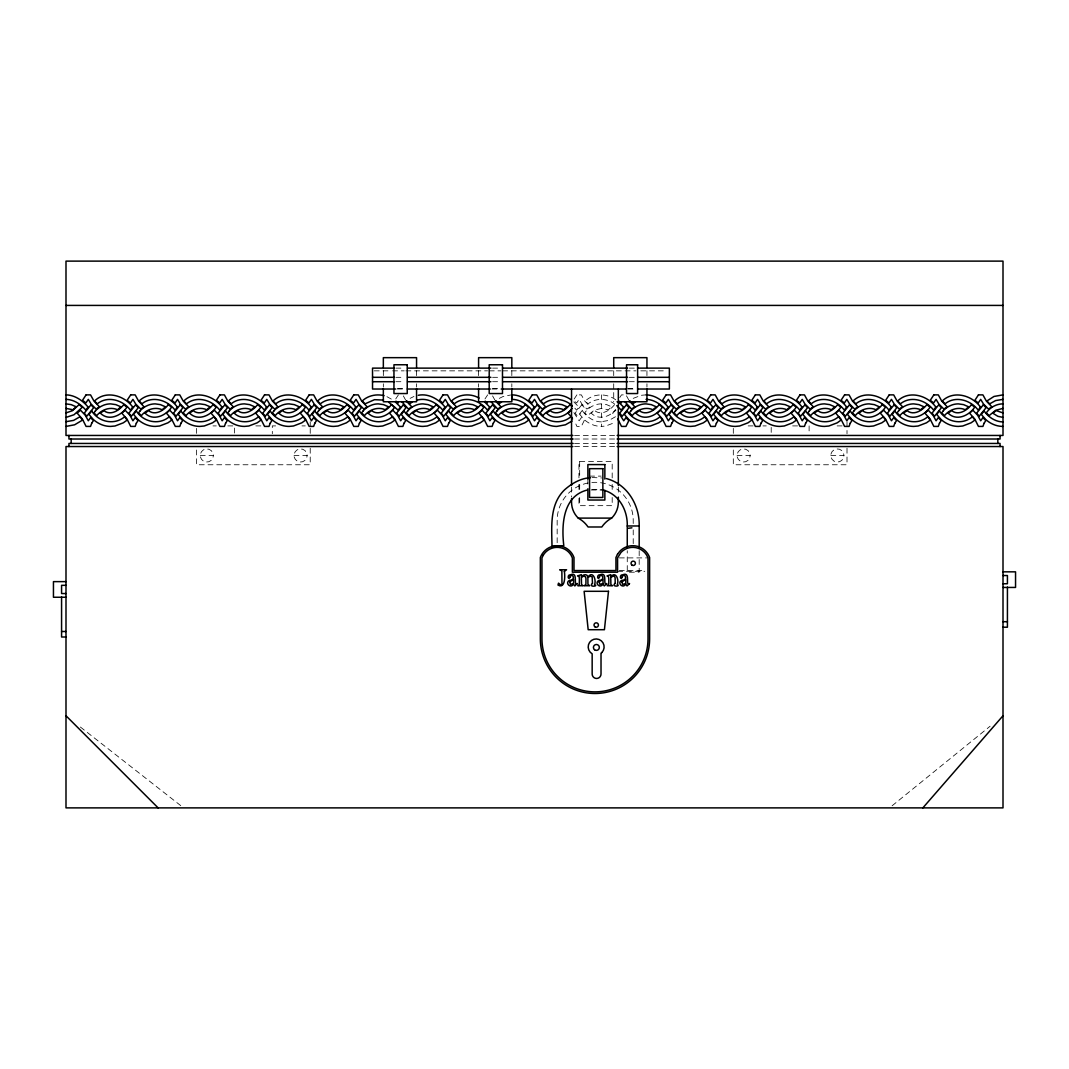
<?xml version="1.0" encoding="UTF-8"?>
<svg xmlns="http://www.w3.org/2000/svg" width="1069" height="1069" viewBox="0 0 1069 1069"><rect width="100%" height="100%" fill="white"/><g stroke="black" fill="none" stroke-linecap="round" stroke-linejoin="round"><path stroke-width="0.75" stroke-dasharray="5 3.75" d="M395.73 398.937L398.416 394.875M484.979 398.937L487.651 394.875M619.726 397.574L621.503 394.875L625.966 394.875L629.36 401.022M614.595 404.563C610.265 410.336 601.433 416.055 594.738 410.643L591.17 413.128C598.44 420.545 610.078 417.017 615.677 409.4M615.931 410.189L612.577 413.128L615.356 415.828M892.107 805.785L990.108 726.225M615.477 416.723L609.009 420.398L601.433 421.68L601.433 426.411L605.776 426.01L614.167 422.803M410.108 398.363L413.957 396.452M499.343 398.363L503.205 396.452L510.635 395.009M633.209 398.363L641.387 395.276L646.05 394.875M591.999 477.522L601.593 477.95M591.945 489.442L601.687 489.869M601.433 408.398L594.07 410.282L587.603 415.6L584.69 412.901L586.266 410.897A20.832 20.832 0 0 1 592.079 406.273L594.324 405.231A19.255 19.255 0 0 1 601.433 403.882L606.631 404.63L611.695 406.821L608.341 409.748L601.433 408.398L601.433 403.882M615.744 399.833C606.951 393.125 593.469 393.165 585.371 400.955L588.044 403.882C595.5 397.842 606.751 398.109 614.341 403.788M395.877 368.124L404.216 368.124M492.568 368.124L500.907 368.124M629.28 368.124L635.948 368.124M374.203 370.849L390.88 370.849M392.537 370.849L404.216 370.849M405.873 370.849L487.571 370.849M489.241 370.849L500.907 370.849M502.577 370.849L635.948 370.849M640.785 370.849L666.187 370.849M395.877 377.317L404.216 377.317M492.568 377.317L500.907 377.317M629.28 377.317L635.948 377.317M395.877 381.713L404.216 381.713M492.568 381.713L500.907 381.713M629.28 381.713L635.948 381.713M397.548 388.568L404.216 388.568M492.568 388.568L500.907 388.568M627.61 388.568L635.948 388.568M397.414 389.022L405.699 389.022M491.94 389.022L501.882 389.022M627.971 389.022L636.002 389.022M212.985 425.903L216.285 425.903M227.817 425.903L234.405 425.903L234.405 433.707M255.838 425.903L262.426 425.903M275.615 425.903L272.314 425.903L272.314 433.707M301.979 425.903L305.28 425.903M748.14 425.903L753.084 425.903M762.972 425.903L766.259 425.903M792.637 425.903L797.581 425.903M837.121 425.903L842.065 425.903M574.547 435.457L616.265 435.457M574.547 439.012L616.492 439.012M574.547 443.448L616.492 443.448M574.547 446.535L616.265 446.535M200.25 455.474L213.399 455.474A6.574 6.574 0 0 0 203.538 449.782A6.574 6.574 0 0 0 203.538 461.18A6.574 6.574 0 0 0 213.399 455.474M294.015 455.474L307.177 455.474A6.574 6.574 0 0 0 297.302 449.782A6.574 6.574 0 0 0 297.302 461.18A6.574 6.574 0 0 0 307.177 455.474M737.049 455.474L750.197 455.474A6.574 6.574 0 0 0 740.336 449.782A6.574 6.574 0 0 0 740.336 461.18A6.574 6.574 0 0 0 750.197 455.474M830.813 455.474L843.976 455.474A6.574 6.574 0 0 1 834.101 461.18A6.574 6.574 0 0 1 834.101 449.782A6.574 6.574 0 0 1 843.976 455.474M589.567 476.119L601.192 476.119M591.224 489.99L602.863 489.99M619.298 557.898L647.974 557.898M619.298 570.499L644.781 570.499M617.695 571.314L644.781 571.314M601.433 421.908C593.709 421.867 586.761 417.044 582.471 410.87L579.786 414.478L584.128 419.489A27.34 27.34 0 0 0 592.306 424.634A24.226 24.226 0 0 0 601.433 426.411M386.938 396.679L392.657 399.833M80.375 727.027L181.008 805.839M573.839 401.917L578.89 407.035L576.659 410.189L574.467 407.77M573.919 412.661L579.117 420.785L581.349 417.632L584.249 420.558L581.349 426.411L576.886 426.411L575.216 422.522M494.84 400.006L492.582 395.904M405.605 400.006L403.347 395.904M847.009 421.734L847.009 433.707M847.009 448.232L847.009 464.761L733.307 464.761L733.307 448.232M809.113 425.903L809.113 433.707M771.203 427.386L771.203 433.707M733.307 428.375L733.307 434.108M646.945 370.729L646.945 375.62M646.945 383.798L646.945 387.058M639.182 550.735L639.182 572.196L627.262 572.196L627.262 550.735M633.222 523.516L633.222 520.349A38.03 38.03 0 0 0 595.192 482.319A38.03 38.03 0 0 0 557.163 520.349L557.163 544.121M633.222 529.877L633.222 545.751M618.336 487.13L618.336 495.468M613.713 370.729L613.713 375.62M613.713 383.798L613.713 401.757M612.19 477.896L612.19 461.567L578.957 461.567L578.957 477.896M612.19 484.431L612.19 490.965M612.19 497.499L612.19 505.664L578.957 505.664L578.957 497.499M601.433 394.875L601.433 399.378M601.433 412.901L601.433 417.404M587.87 479.086L587.87 487.157M579.665 461.567L579.665 477.896M579.665 484.431L579.665 490.965M579.665 497.499L579.665 505.664M578.957 484.431L578.957 490.965M571.541 487.13L571.541 497.125M511.824 370.729L511.824 375.62M511.824 383.798L511.824 387.058M478.591 370.729L478.591 375.62M478.591 383.798L478.591 387.058M416.563 370.729L416.563 375.62M416.563 383.798L416.563 387.058M383.343 370.729L383.343 375.62M383.343 383.798L383.343 387.058M310.224 421.734L310.224 426.705M310.224 428.375L310.224 433.707M310.224 448.232L310.224 464.761L196.509 464.761L196.509 448.058M196.509 428.375L196.509 434.108M576.886 394.875L573.318 400.287L576.659 402.986L579.117 399.378L581.91 404.029L586.921 409.066L590.275 406.821L584.743 401.022L581.349 394.875L576.886 394.875M581.79 404.79L575.109 413.128L577.554 416.282L584.476 407.717L581.79 404.79"/><path stroke-width="1.5" d="M922.854 807.883L1003.003 715.762M572.075 408.331C566.463 416.389 554.317 421.066 546.553 413.128L550.121 410.643C556.815 416.055 565.648 410.336 569.977 404.563L572.049 406.367M571.314 410.189L567.96 413.128L572.356 417.926M572.062 421.012L565.448 424.794L556.815 426.411A24.226 24.226 0 0 1 547.689 424.634A27.34 27.34 0 0 1 539.511 419.489L535.168 414.478L537.841 410.87C544.776 422.135 560.677 425.556 570.859 416.723L572.503 418.981M412.367 401.971L409.561 403.882L406.888 400.955M501.602 401.971L498.809 403.882L496.123 400.955M635.467 401.971L632.661 403.882L629.988 400.955M587.081 490.083C562.655 496.257 561.399 525.347 563.804 545.711L552.005 546.566C551.764 527.204 549.266 504.595 564.619 489.776C571.821 483.415 580.601 478.244 590.395 477.736M416.776 400.26C426.558 397.147 436.74 402.639 442.807 410.189L445.038 407.035C438.664 399.258 428.682 393.178 418.3 395.276M65.997 412.901L72.411 410.71L79.159 404.563L82.286 407.262L74.015 414.745L65.997 417.404M628.372 528.286L631.926 527.819M1003.003 408.398L995.64 410.282L989.172 415.6L986.259 412.901L987.836 410.897A20.832 20.832 0 0 1 993.649 406.273L995.894 405.231A19.255 19.255 0 0 1 1003.003 403.882M65.997 426.411L74.63 424.794L82.513 420.104L80.055 416.723L73.587 420.398L65.997 421.68M1003.003 394.875L994.01 396.452L986.941 400.955L989.613 403.882L995.64 400.554L1003.003 399.378M65.997 305.413L1003.003 305.413M394.207 368.124L372.533 368.124L372.533 389.022L395.757 389.022M407.543 368.124L490.898 368.124M502.577 368.124L627.61 368.124M637.618 368.124L669.368 368.124L669.368 389.022L637.618 389.022M372.533 377.317L394.207 377.317M407.543 377.317L490.898 377.317M502.577 377.317L627.61 377.317M637.618 377.317L669.368 377.317M372.533 381.713L394.207 381.713M407.543 381.713L490.898 381.713M502.577 381.713L627.61 381.713M637.618 381.713L669.368 381.713M407.356 389.022L490.283 389.022M501.882 389.022L626.367 389.022M617.04 401.757L646.945 401.757L646.945 388.688M572.877 435.457L65.997 435.457L65.997 261.117L1003.003 261.117L1003.003 435.457L617.174 435.457M573.131 439.012L68.951 439.012L68.951 435.457M617.147 439.012L1000.049 439.012L1000.049 435.457M573.131 443.448L68.951 443.448L68.951 446.535M617.147 443.448L1000.049 443.448L1000.049 446.535M572.877 446.535L65.997 446.535L65.997 807.883L1003.003 807.883L1003.003 446.535L617.174 446.535M604.854 464.601L587.87 464.587L587.87 479.099M571.541 498.769L571.541 502.096A22.663 22.502 -24.7 0 0 578.235 518.104L611.642 518.104A22.663 22.502 24.7 0 0 618.336 502.123L618.336 497.112M603.304 490.083C619.125 494.159 627.757 510.407 627.262 525.975L639.182 525.975L639.182 547.435M1003.003 571.835L1015.55 571.835L1015.55 587.442L1003.003 587.442M1003.003 575.523L1007.426 575.523L1007.426 583.754L1003.003 583.754M65.997 581.63L53.45 581.63L53.45 597.25L65.997 597.25M65.997 585.318L61.574 585.318L61.574 593.549L65.997 593.549M1003.003 621.704L1007.426 621.704M1003.003 627.209L1007.426 627.209L1007.426 587.055M61.574 631.498L65.997 631.498M65.997 637.004L61.574 637.004L61.574 596.849M646.05 399.378C653.961 399.472 660.976 404.323 665.907 410.189L668.138 407.035C662.633 400.514 654.869 394.995 646.05 394.875M65.997 399.378C73.908 399.472 80.937 404.323 85.854 410.189L88.086 407.035C82.594 400.514 74.83 394.995 65.997 394.875M1003.003 421.908C995.279 421.867 988.317 417.044 984.028 410.87L981.355 414.478L985.698 419.489A27.34 27.34 0 0 0 993.876 424.634A24.226 24.226 0 0 0 1003.003 426.411M65.997 403.882L71.195 404.63L76.26 406.821L72.919 409.748L65.997 408.398M1003.003 412.901L996.308 410.643L992.74 413.128L997.818 416.295L1003.003 417.404M383.517 400.087L374.524 399.672L364.943 403.882L362.271 400.955C367.95 395.543 376.542 393.726 384.065 395.677M606.39 478.578C627.262 484.043 639.743 505.102 639.182 525.975M479.059 398.069C470.52 393.031 458.748 394.073 451.506 400.955L454.191 403.882C464.547 395.303 480.021 400.113 487.424 410.189L489.655 407.035L484.604 401.917M388.702 402.225L398.189 410.189L400.421 407.035L395.356 401.917M571.127 399.833C562.334 393.125 548.851 393.165 540.74 400.955L543.426 403.882C551.764 397.04 564.459 398.51 572.156 405.632M619.058 401.182L621.289 402.986M485.192 401.182L487.424 402.986M395.958 401.182L398.189 402.986M616.773 405.632L621.289 410.189L623.521 407.035L618.457 401.917M65.997 715.762L158.118 807.883M361.041 419.489L356.699 414.478L359.371 410.87C366.293 422.135 382.208 425.556 392.39 416.723L394.849 420.104L391.067 422.803L382.675 426.01L378.332 426.411A24.226 24.226 0 0 1 369.206 424.634A27.34 27.34 0 0 1 361.041 419.489M629.36 401.022L634.892 406.821L631.552 409.066L624.831 401.623M495.508 401.022L501.04 406.821L497.686 409.066L490.978 401.623M406.26 401.022L411.792 406.821L408.452 409.066L401.744 401.623M618.537 412.661L623.735 420.785L625.966 417.632L628.866 420.558L625.966 426.411L621.503 426.411L617.775 418.981M997.831 439.012L997.831 443.448M646.945 367.455L646.945 357.661L613.713 357.661L613.713 367.455M627.262 525.975L627.262 547.435M618.336 389.009L618.336 485.486M604.854 464.587L604.854 479.099M604.854 490.35L604.854 500.038L587.87 500.025L587.87 488.747M571.541 389.009L571.541 485.486M511.824 367.455L511.824 357.661L478.591 357.661L478.591 367.455M511.824 388.688L511.824 401.757L478.591 401.757L478.591 388.688M416.563 367.455L416.563 357.661L383.343 357.661L383.343 367.455M416.563 388.688L416.563 401.757L383.343 401.757L383.343 388.688M71.169 439.012L71.169 443.448M578.235 518.131A31.736 30.026 -46.6 0 1 588.07 526.99L601.807 526.99A31.736 30.026 46.6 0 1 611.642 518.104M592.48 583.286C587.723 587.723 599.375 586.146 594.578 584.676C596.422 580.146 593.175 570.245 587.897 576.926C587.255 573.478 582.712 574.521 581.362 576.926L581.362 574.628L577.594 575.95L579.051 576.365L579.411 579.171L579.264 584.636L577.781 585.732L583.113 585.732L581.509 584.516L581.362 577.527L583.5 576.111L585.571 576.779L585.959 578.663L585.906 584.449L584.208 585.732L589.66 585.732L587.937 584.329L587.883 577.648L590.048 576.151L592.159 576.806L592.48 583.286M615.223 583.286C610.439 587.055 621.37 586.547 617.307 584.502C619.272 579.986 615.744 570.432 610.76 576.913L610.76 574.628L607.005 575.95L608.461 576.351L608.809 579.291L608.769 584.168L607.179 585.732L612.51 585.732L610.893 584.636L610.76 577.607L612.844 576.178L614.274 576.258L615.116 577.661L615.223 583.286M564.338 571.434C565.087 575.149 565.474 589.38 558.005 585.064L558.486 583.139L561.145 585.251L561.973 584.262L561.866 571.006L559.715 569.764L566.57 569.764L564.338 571.434M569.964 577.354C568.16 580.921 566.837 574.32 570.552 574.788C578.73 571.234 572.797 586.493 577.354 583.527L574.828 585.946L573.559 584.182C570.525 589.113 564.485 582.685 569.59 580.307C574.895 581.229 574.213 573.158 570.058 576.111L569.964 577.354M599.415 577.354C597.624 580.921 596.302 574.32 600.016 574.788C608.194 571.234 602.261 586.493 606.818 583.527L604.292 585.946L603.023 584.182C599.99 589.113 593.95 582.685 599.054 580.307C604.359 581.229 603.678 573.158 599.522 576.111L599.415 577.354M622.185 577.354C620.381 580.921 619.058 574.32 622.773 574.788C630.951 571.234 625.018 586.493 629.574 583.527L627.049 585.946L625.779 584.182C622.746 589.113 616.706 582.685 621.811 580.307C627.115 581.229 626.434 573.158 622.278 576.111L622.185 577.354M608.488 591.304L604.426 629.708L588.177 629.708L584.128 591.304L608.488 591.304M569.63 581.964L570.525 584.422L573.559 583.42L573.559 579.291L569.63 581.964M599.094 581.964L599.976 584.422L603.023 583.42L603.023 579.291L599.094 581.964M621.851 581.964L622.746 584.422L625.779 583.42L625.779 579.291L621.851 581.964M91.72 423.217L90.544 426.411L86.081 426.411L82.353 418.981L77.155 413.128L80.509 410.189L85.306 415.28L88.313 420.785L90.544 417.632L93.444 420.558L91.72 423.217M136.338 423.217L135.162 426.411L130.699 426.411L126.97 418.981L121.772 413.128L125.126 410.189L129.924 415.28L132.93 420.785L135.162 417.632L138.061 420.558L136.338 423.217M180.968 423.217L179.779 426.411L175.316 426.411L171.588 418.981L166.39 413.128L169.744 410.189L174.541 415.28L177.548 420.785L179.779 417.632L182.679 420.558L180.968 423.217M225.586 423.217L224.396 426.411L219.933 426.411L216.205 418.981L211.007 413.128L214.361 410.189L219.158 415.28L222.165 420.785L224.396 417.632L227.296 420.558L225.586 423.217M270.203 423.217L269.014 426.411L264.551 426.411L260.836 418.981L255.638 413.128L258.979 410.189L263.776 415.28L266.782 420.785L269.014 417.632L271.914 420.558L270.203 423.217M314.82 423.217L313.631 426.411L309.168 426.411L305.453 418.981L300.255 413.128L303.596 410.189L308.393 415.28L311.4 420.785L313.631 417.632L316.531 420.558L314.82 423.217M359.438 423.217L358.262 426.411L353.799 426.411L350.071 418.981L344.873 413.128L348.213 410.189L353.011 415.28L356.03 420.785L358.262 417.632L361.162 420.558L359.438 423.217M404.055 423.217L402.879 426.411L398.416 426.411L394.688 418.981L389.49 413.128L392.831 410.189L397.628 415.28L400.648 420.785L402.879 417.632L405.779 420.558L404.055 423.217M448.673 423.217L447.497 426.411L443.034 426.411L439.306 418.981L434.108 413.128L437.448 410.189L442.245 415.28L445.265 420.785L447.497 417.632L450.396 420.558L448.673 423.217M493.29 423.217L492.114 426.411L487.651 426.411L483.923 418.981L478.725 413.128L482.079 410.189L486.863 415.28L489.883 420.785L492.114 417.632L495.014 420.558L493.29 423.217M537.907 423.217L536.732 426.411L532.268 426.411L528.54 418.981L523.342 413.128L526.696 410.189L531.493 415.28L534.5 420.785L536.732 417.632L539.631 420.558L537.907 423.217M671.773 423.217L670.584 426.411L666.121 426.411L662.406 418.981L657.208 413.128L660.548 410.189L665.346 415.28L668.352 420.785L670.584 417.632L673.483 420.558L671.773 423.217M716.39 423.217L715.201 426.411L710.738 426.411L707.023 418.981L701.825 413.128L705.166 410.189L709.963 415.28L712.97 420.785L715.201 417.632L718.101 420.558L716.39 423.217M761.008 423.217L759.832 426.411L755.369 426.411L751.641 418.981L746.443 413.128L749.783 410.189L754.58 415.28L757.6 420.785L759.832 417.632L762.731 420.558L761.008 423.217M805.625 423.217L804.449 426.411L799.986 426.411L796.258 418.981L791.06 413.128L794.401 410.189L799.198 415.28L802.218 420.785L804.449 417.632L807.349 420.558L805.625 423.217M850.243 423.217L849.067 426.411L844.604 426.411L840.875 418.981L835.677 413.128L839.018 410.189L843.815 415.28L846.835 420.785L849.067 417.632L851.966 420.558L850.243 423.217M894.86 423.217L893.684 426.411L889.221 426.411L885.493 418.981L880.295 413.128L883.649 410.189L888.433 415.28L891.452 420.785L893.684 417.632L896.584 420.558L894.86 423.217M939.477 423.217L938.301 426.411L933.838 426.411L930.11 418.981L924.912 413.128L928.266 410.189L933.063 415.28L936.07 420.785L938.301 417.632L941.201 420.558L939.477 423.217M984.108 423.217L982.919 426.411L978.456 426.411L974.728 418.981L969.53 413.128L972.884 410.189L977.681 415.28L980.687 420.785L982.919 417.632L985.818 420.558L984.108 423.217M543.319 555.092L541.97 557.898L541.97 638.741A53.022 53.022 0 0 0 594.979 691.87A53.022 53.022 0 0 0 648.001 638.741L647.974 557.898L646.625 555.092A16.262 16.262 0 0 0 620.942 552.473L617.575 557.898L617.575 572.196L572.369 572.196L572.369 557.898L571.02 555.092A16.262 16.262 0 0 0 543.319 555.092M617.521 554.236L615.944 557.524L615.944 570.552L574 570.552L574 557.524A17.906 17.906 0 0 0 540.339 557.524L540.339 638.861A54.639 54.639 0 0 0 594.979 693.5A54.639 54.639 0 0 0 649.618 638.861L649.618 557.524A17.906 17.906 0 0 0 619.739 551.337L617.521 554.236M86.081 394.875L82.513 400.287L85.854 402.986L88.313 399.378L91.106 404.029L96.116 409.066L99.47 406.821L93.938 401.022L90.544 394.875L86.081 394.875M130.699 394.875L127.131 400.287L130.471 402.986L132.93 399.378L135.723 404.029L140.734 409.066L144.088 406.821L138.556 401.022L135.162 394.875L130.699 394.875M175.316 394.875L171.748 400.287L175.089 402.986L177.548 399.378L180.34 404.029L185.351 409.066L188.705 406.821L183.173 401.022L179.779 394.875L175.316 394.875M219.933 394.875L216.366 400.287L219.72 402.986L222.165 399.378L224.958 404.029L229.982 409.066L233.323 406.821L227.791 401.022L224.396 394.875L219.933 394.875M264.551 394.875L260.983 400.287L264.337 402.986L266.782 399.378L269.575 404.029L274.599 409.066L277.94 406.821L272.408 401.022L269.014 394.875L264.551 394.875M309.168 394.875L305.6 400.287L308.954 402.986L311.4 399.378L314.192 404.029L319.217 409.066L322.557 406.821L317.025 401.022L313.631 394.875L309.168 394.875M353.799 394.875L350.218 400.287L353.572 402.986L356.03 399.378L358.81 404.029L363.834 409.066L367.175 406.821L361.643 401.022L358.262 394.875L353.799 394.875M443.034 394.875L439.466 400.287L442.807 402.986L445.265 399.378L448.045 404.029L453.069 409.066L456.423 406.821L450.891 401.022L447.497 394.875L443.034 394.875M532.268 394.875L528.701 400.287L532.041 402.986L534.5 399.378L537.293 404.029L542.304 409.066L545.658 406.821L540.126 401.022L536.732 394.875L532.268 394.875M666.121 394.875L662.553 400.287L665.907 402.986L668.352 399.378L671.145 404.029L676.169 409.066L679.51 406.821L673.978 401.022L670.584 394.875L666.121 394.875M710.738 394.875L707.17 400.287L710.524 402.986L712.97 399.378L715.762 404.029L720.787 409.066L724.127 406.821L718.595 401.022L715.201 394.875L710.738 394.875M755.369 394.875L751.788 400.287L755.142 402.986L757.6 399.378L760.38 404.029L765.404 409.066L768.745 406.821L763.213 401.022L759.832 394.875L755.369 394.875M799.986 394.875L796.418 400.287L799.759 402.986L802.218 399.378L804.997 404.029L810.021 409.066L813.362 406.821L807.83 401.022L804.449 394.875L799.986 394.875M844.604 394.875L841.036 400.287L844.376 402.986L846.835 399.378L849.614 404.029L854.639 409.066L857.993 406.821L852.447 401.022L849.067 394.875L844.604 394.875M889.221 394.875L885.653 400.287L888.994 402.986L891.452 399.378L894.245 404.029L899.256 409.066L902.61 406.821L897.078 401.022L893.684 394.875L889.221 394.875M933.838 394.875L930.271 400.287L933.611 402.986L936.07 399.378L938.863 404.029L943.874 409.066L947.228 406.821L941.695 401.022L938.301 394.875L933.838 394.875M978.456 394.875L974.888 400.287L978.229 402.986L980.687 399.378L983.48 404.029L988.491 409.066L991.845 406.821L986.313 401.022L982.919 394.875L978.456 394.875M132.703 407.035L130.471 410.189C123.069 400.113 107.595 395.303 97.239 403.882L94.553 400.955C105.831 389.998 124.245 395.303 132.703 407.035M177.32 407.035L175.089 410.189C167.686 400.113 152.212 395.303 141.856 403.882L139.184 400.955C150.448 389.998 168.875 395.303 177.32 407.035M221.951 407.035L219.72 410.189C212.303 400.113 196.83 395.303 186.474 403.882L183.801 400.955C195.066 389.998 213.493 395.303 221.951 407.035M266.569 407.035L264.337 410.189C256.921 400.113 241.447 395.303 231.091 403.882L228.419 400.955C239.683 389.998 258.11 395.303 266.569 407.035M311.186 407.035L308.954 410.189C301.538 400.113 286.064 395.303 275.708 403.882L273.036 400.955C284.301 389.998 302.727 395.303 311.186 407.035M355.803 407.035L353.572 410.189C346.156 400.113 330.682 395.303 320.326 403.882L317.653 400.955C328.918 389.998 347.345 395.303 355.803 407.035M534.273 407.035L532.041 410.189C527.124 404.323 520.095 399.472 512.185 399.378L512.185 394.875C521.017 394.995 528.781 400.514 534.273 407.035M712.756 407.035L710.524 410.189C703.108 400.113 687.634 395.303 677.278 403.882L674.606 400.955C685.87 389.998 704.297 395.303 712.756 407.035M757.373 407.035L755.142 410.189C747.725 400.113 732.252 395.303 721.896 403.882L719.223 400.955C730.488 389.998 748.915 395.303 757.373 407.035M801.991 407.035L799.759 410.189C792.343 400.113 776.882 395.303 766.513 403.882L763.841 400.955C775.105 389.998 793.532 395.303 801.991 407.035M846.608 407.035L844.376 410.189C836.96 400.113 821.5 395.303 811.13 403.882L808.458 400.955C819.723 389.998 838.149 395.303 846.608 407.035M891.225 407.035L888.994 410.189C881.591 400.113 866.117 395.303 855.761 403.882L853.075 400.955C864.353 389.998 882.767 395.303 891.225 407.035M935.843 407.035L933.611 410.189C926.208 400.113 910.735 395.303 900.379 403.882L897.693 400.955C908.971 389.998 927.384 395.303 935.843 407.035M980.46 407.035L978.229 410.189C970.826 400.113 955.352 395.303 944.996 403.882L942.31 400.955C953.588 389.998 972.002 395.303 980.46 407.035M91.653 410.87L88.981 414.478L93.324 419.489A27.34 27.34 0 0 0 101.502 424.634A24.226 24.226 0 0 0 110.615 426.411L114.971 426.01L123.349 422.803L127.131 420.104L124.672 416.723C114.49 425.556 98.589 422.135 91.653 410.87M136.271 410.87L133.598 414.478L137.941 419.489A27.34 27.34 0 0 0 146.119 424.634A24.226 24.226 0 0 0 155.246 426.411L159.588 426.01L167.967 422.803L171.748 420.104L169.29 416.723C159.107 425.556 143.206 422.135 136.271 410.87M180.902 410.87L178.216 414.478L182.558 419.489A27.34 27.34 0 0 0 190.736 424.634A24.226 24.226 0 0 0 199.863 426.411L204.206 426.01L212.597 422.803L216.366 420.104L213.92 416.723C203.725 425.556 187.823 422.135 180.902 410.87M225.519 410.87L222.833 414.478L227.176 419.489A27.34 27.34 0 0 0 235.354 424.634A24.226 24.226 0 0 0 244.48 426.411L248.823 426.01L257.215 422.803L260.983 420.104L258.538 416.723C248.355 425.556 232.441 422.135 225.519 410.87M270.136 410.87L267.45 414.478L271.807 419.489A27.34 27.34 0 0 0 279.971 424.634A24.226 24.226 0 0 0 289.098 426.411L293.44 426.01L301.832 422.803L305.6 420.104L303.155 416.723C292.973 425.556 277.058 422.135 270.136 410.87M314.754 410.87L312.081 414.478L316.424 419.489A27.34 27.34 0 0 0 324.588 424.634A24.226 24.226 0 0 0 333.715 426.411L338.058 426.01L346.45 422.803L350.218 420.104L347.772 416.723C337.59 425.556 321.675 422.135 314.754 410.87M403.988 410.87L401.316 414.478L405.659 419.489A27.34 27.34 0 0 0 413.837 424.634A24.226 24.226 0 0 0 422.95 426.411L427.293 426.01L435.684 422.803L439.466 420.104L437.007 416.723C426.825 425.556 410.91 422.135 403.988 410.87M448.606 410.87L445.933 414.478L450.276 419.489A27.34 27.34 0 0 0 458.454 424.634A24.226 24.226 0 0 0 467.567 426.411L471.91 426.01L480.302 422.803L484.083 420.104L481.625 416.723C471.442 425.556 455.541 422.135 448.606 410.87M493.223 410.87L490.551 414.478L494.894 419.489A27.34 27.34 0 0 0 503.071 424.634A24.226 24.226 0 0 0 512.185 426.411L516.541 426.01L524.919 422.803L528.701 420.104L526.242 416.723C516.06 425.556 500.158 422.135 493.223 410.87M627.089 410.87L624.403 414.478L628.746 419.489A27.34 27.34 0 0 0 636.924 424.634A24.226 24.226 0 0 0 646.05 426.411L650.393 426.01L658.785 422.803L662.553 420.104L660.107 416.723C649.925 425.556 634.011 422.135 627.089 410.87M671.706 410.87L669.02 414.478L673.376 419.489A27.34 27.34 0 0 0 681.541 424.634A24.226 24.226 0 0 0 690.668 426.411L695.01 426.01L703.402 422.803L707.17 420.104L704.725 416.723C694.543 425.556 678.628 422.135 671.706 410.87M716.324 410.87L713.651 414.478L717.994 419.489A27.34 27.34 0 0 0 726.158 424.634A24.226 24.226 0 0 0 735.285 426.411L739.628 426.01L748.019 422.803L751.788 420.104L749.342 416.723C739.16 425.556 723.245 422.135 716.324 410.87M760.941 410.87L758.268 414.478L762.611 419.489A27.34 27.34 0 0 0 770.776 424.634A24.226 24.226 0 0 0 779.902 426.411L784.245 426.01L792.637 422.803L796.418 420.104L793.96 416.723C783.777 425.556 767.863 422.135 760.941 410.87M805.558 410.87L802.886 414.478L807.229 419.489A27.34 27.34 0 0 0 815.393 424.634A24.226 24.226 0 0 0 824.52 426.411L828.863 426.01L837.254 422.803L841.036 420.104L838.577 416.723C828.395 425.556 812.48 422.135 805.558 410.87M850.176 410.87L847.503 414.478L851.846 419.489A27.34 27.34 0 0 0 860.024 424.634A24.226 24.226 0 0 0 869.137 426.411L873.48 426.01L881.872 422.803L885.653 420.104L883.194 416.723C873.012 425.556 857.111 422.135 850.176 410.87M894.793 410.87L892.121 414.478L896.463 419.489A27.34 27.34 0 0 0 904.641 424.634A24.226 24.226 0 0 0 913.754 426.411L918.111 426.01L926.489 422.803L930.271 420.104L927.812 416.723C917.63 425.556 901.728 422.135 894.793 410.87M939.41 410.87L936.738 414.478L941.081 419.489A27.34 27.34 0 0 0 949.259 424.634A24.226 24.226 0 0 0 958.385 426.411L962.728 426.01L971.106 422.803L974.888 420.104L972.429 416.723C962.247 425.556 946.346 422.135 939.41 410.87M95.448 410.897L93.885 412.901L96.785 415.6C101.595 409.561 110.281 406.447 117.537 409.748L120.877 406.821L115.813 404.63L110.615 403.882A19.255 19.255 0 0 0 103.519 405.231L101.274 406.273A20.832 20.832 0 0 0 95.448 410.897M140.079 410.897L138.502 412.901L141.402 415.6C146.212 409.561 154.898 406.447 162.154 409.748L165.508 406.821L160.444 404.63L155.246 403.882A19.255 19.255 0 0 0 148.137 405.231L145.892 406.273A20.832 20.832 0 0 0 140.079 410.897M184.696 410.897L183.133 412.901L186.033 415.6C190.83 409.561 199.515 406.447 206.771 409.748L210.125 406.821L205.061 404.63L199.863 403.882A19.255 19.255 0 0 0 192.754 405.231L190.509 406.273A20.832 20.832 0 0 0 184.696 410.897M229.314 410.897L227.75 412.901L230.65 415.6C235.447 409.561 244.133 406.447 251.389 409.748L254.743 406.821L249.678 404.63L244.48 403.882A19.255 19.255 0 0 0 237.385 405.231L235.127 406.273A20.832 20.832 0 0 0 229.314 410.897M273.931 410.897L272.368 412.901L275.267 415.6C280.065 409.561 288.75 406.447 296.006 409.748L299.36 406.821L294.296 404.63L289.098 403.882A19.255 19.255 0 0 0 282.002 405.231L279.744 406.273A20.832 20.832 0 0 0 273.931 410.897M318.549 410.897L316.985 412.901L319.885 415.6C324.682 409.561 333.368 406.447 340.637 409.748L343.977 406.821L338.913 404.63L333.715 403.882A19.255 19.255 0 0 0 326.62 405.231L324.361 406.273A20.832 20.832 0 0 0 318.549 410.897M363.166 410.897L361.603 412.901L364.502 415.6C369.313 409.561 377.985 406.447 385.254 409.748L388.595 406.821L383.53 404.63L378.332 403.882A19.255 19.255 0 0 0 371.237 405.231L368.992 406.273A20.832 20.832 0 0 0 363.166 410.897M407.783 410.897L406.22 412.901L409.12 415.6C413.93 409.561 422.616 406.447 429.872 409.748L433.212 406.821L428.148 404.63L422.95 403.882A19.255 19.255 0 0 0 415.854 405.231L413.609 406.273A20.832 20.832 0 0 0 407.783 410.897M452.401 410.897L450.837 412.901L453.737 415.6C458.548 409.561 467.233 406.447 474.489 409.748L477.83 406.821L472.765 404.63L467.567 403.882A19.255 19.255 0 0 0 460.472 405.231L458.227 406.273A20.832 20.832 0 0 0 452.401 410.897M497.018 410.897L495.455 412.901L498.354 415.6C503.165 409.561 511.851 406.447 519.106 409.748L522.447 406.821L517.383 404.63L512.185 403.882A19.255 19.255 0 0 0 505.089 405.231L502.844 406.273A20.832 20.832 0 0 0 497.018 410.897M541.649 410.897L540.072 412.901L542.972 415.6C547.782 409.561 556.468 406.447 563.724 409.748L567.078 406.821L562.013 404.63L556.815 403.882A19.255 19.255 0 0 0 549.707 405.231L547.462 406.273A20.832 20.832 0 0 0 541.649 410.897M630.884 410.897L629.32 412.901L632.22 415.6C637.017 409.561 645.703 406.447 652.959 409.748L656.313 406.821L651.248 404.63L646.05 403.882A19.255 19.255 0 0 0 638.955 405.231L636.696 406.273A20.832 20.832 0 0 0 630.884 410.897M675.501 410.897L673.938 412.901L676.837 415.6C681.634 409.561 690.32 406.447 697.576 409.748L700.93 406.821L695.866 404.63L690.668 403.882A19.255 19.255 0 0 0 683.572 405.231L681.314 406.273A20.832 20.832 0 0 0 675.501 410.897M720.118 410.897L718.555 412.901L721.455 415.6C726.252 409.561 734.938 406.447 742.207 409.748L745.547 406.821L740.483 404.63L735.285 403.882A19.255 19.255 0 0 0 728.189 405.231L725.931 406.273A20.832 20.832 0 0 0 720.118 410.897M764.736 410.897L763.172 412.901L766.072 415.6C770.869 409.561 779.555 406.447 786.824 409.748L790.165 406.821L785.1 404.63L779.902 403.882A19.255 19.255 0 0 0 772.807 405.231L770.562 406.273A20.832 20.832 0 0 0 764.736 410.897M809.353 410.897L807.79 412.901L810.69 415.6C815.5 409.561 824.186 406.447 831.441 409.748L834.782 406.821L829.718 404.63L824.52 403.882A19.255 19.255 0 0 0 817.424 405.231L815.179 406.273A20.832 20.832 0 0 0 809.353 410.897M853.971 410.897L852.407 412.901L855.307 415.6C860.117 409.561 868.803 406.447 876.059 409.748L879.399 406.821L874.335 404.63L869.137 403.882A19.255 19.255 0 0 0 862.042 405.231L859.797 406.273A20.832 20.832 0 0 0 853.971 410.897M898.588 410.897L897.025 412.901L899.924 415.6C904.735 409.561 913.42 406.447 920.676 409.748L924.017 406.821L918.952 404.63L913.754 403.882A19.255 19.255 0 0 0 906.659 405.231L904.414 406.273A20.832 20.832 0 0 0 898.588 410.897M943.219 410.897L941.642 412.901L944.542 415.6C949.352 409.561 958.038 406.447 965.294 409.748L968.648 406.821L963.583 404.63L958.385 403.882A19.255 19.255 0 0 0 951.276 405.231L949.031 406.273A20.832 20.832 0 0 0 943.219 410.897M90.985 404.79L84.291 413.128L86.749 416.282L93.671 407.717L90.985 404.79M135.603 404.79L128.921 413.128L131.367 416.282L138.289 407.717L135.603 404.79M180.22 404.79L173.539 413.128L175.984 416.282L182.906 407.717L180.22 404.79M224.851 404.79L218.156 413.128L220.602 416.282L227.523 407.717L224.851 404.79M269.468 404.79L262.774 413.128L265.219 416.282L272.141 407.717L269.468 404.79M314.086 404.79L307.391 413.128L309.85 416.282L316.758 407.717L314.086 404.79M358.703 404.79L352.008 413.128L354.467 416.282L361.375 407.717L358.703 404.79M403.32 404.79L396.626 413.128L399.084 416.282L405.993 407.717L403.32 404.79M447.938 404.79L441.243 413.128L443.702 416.282L450.61 407.717L447.938 404.79M492.555 404.79L485.861 413.128L488.319 416.282L495.241 407.717L492.555 404.79M537.173 404.79L530.478 413.128L532.937 416.282L539.858 407.717L537.173 404.79M626.421 404.79L619.726 413.128L622.171 416.282L629.093 407.717L626.421 404.79M671.038 404.79L664.343 413.128L666.789 416.282L673.711 407.717L671.038 404.79M715.655 404.79L708.961 413.128L711.419 416.282L718.328 407.717L715.655 404.79M760.273 404.79L753.578 413.128L756.037 416.282L762.945 407.717L760.273 404.79M804.89 404.79L798.196 413.128L800.654 416.282L807.563 407.717L804.89 404.79M849.508 404.79L842.813 413.128L845.272 416.282L852.18 407.717L849.508 404.79M894.125 404.79L887.43 413.128L889.889 416.282L896.811 407.717L894.125 404.79M938.742 404.79L932.048 413.128L934.506 416.282L941.428 407.717L938.742 404.79M983.36 404.79L976.678 413.128L979.124 416.282L986.046 407.717L983.36 404.79M123.79 404.563C119.461 410.336 110.628 416.055 103.934 410.643L100.352 413.128C108.65 421.56 121.238 415.681 126.904 407.262L123.79 404.563M168.408 404.563C164.078 410.336 155.246 416.055 148.551 410.643L144.983 413.128C153.268 421.56 165.855 415.681 171.521 407.262L168.408 404.563M213.025 404.563C208.696 410.336 199.863 416.055 193.168 410.643L189.601 413.128C197.885 421.56 210.473 415.681 216.138 407.262L213.025 404.563M257.642 404.563C253.313 410.336 244.494 416.055 237.786 410.643L234.218 413.128C242.503 421.56 255.09 415.681 260.769 407.262L257.642 404.563M302.26 404.563C297.93 410.336 289.111 416.055 282.403 410.643L278.835 413.128C287.12 421.56 299.708 415.681 305.387 407.262L302.26 404.563M346.877 404.563C342.548 410.336 333.728 416.055 327.02 410.643L323.453 413.128C331.751 421.56 344.325 415.681 350.004 407.262L346.877 404.563M391.495 404.563C387.165 410.336 378.346 416.055 371.638 410.643L368.07 413.128C376.368 421.56 388.942 415.681 394.621 407.262L391.495 404.563M436.112 404.563C431.782 410.336 422.963 416.055 416.255 410.643L412.687 413.128C420.986 421.56 433.573 415.681 439.239 407.262L436.112 404.563M480.729 404.563C476.413 410.336 467.581 416.055 460.873 410.643L457.305 413.128C465.603 421.56 478.19 415.681 483.856 407.262L480.729 404.563M525.347 404.563C521.031 410.336 512.198 416.055 505.503 410.643L501.922 413.128C510.22 421.56 522.808 415.681 528.474 407.262L525.347 404.563M659.212 404.563C654.883 410.336 646.064 416.055 639.356 410.643L635.788 413.128C644.072 421.56 656.66 415.681 662.339 407.262L659.212 404.563M703.83 404.563C699.5 410.336 690.681 416.055 683.973 410.643L680.405 413.128C688.69 421.56 701.277 415.681 706.956 407.262L703.83 404.563M748.447 404.563C744.118 410.336 735.298 416.055 728.59 410.643L725.023 413.128C733.321 421.56 745.895 415.681 751.574 407.262L748.447 404.563M793.064 404.563C788.735 410.336 779.916 416.055 773.208 410.643L769.64 413.128C777.938 421.56 790.512 415.681 796.191 407.262L793.064 404.563M837.682 404.563C833.352 410.336 824.533 416.055 817.825 410.643L814.257 413.128C822.555 421.56 835.13 415.681 840.809 407.262L837.682 404.563M882.299 404.563C877.983 410.336 869.15 416.055 862.442 410.643L858.875 413.128C867.173 421.56 879.76 415.681 885.426 407.262L882.299 404.563M926.917 404.563C922.6 410.336 913.768 416.055 907.073 410.643L903.492 413.128C911.79 421.56 924.378 415.681 930.043 407.262L926.917 404.563M971.547 404.563C967.218 410.336 958.385 416.055 951.691 410.643L948.123 413.128C956.408 421.56 968.995 415.681 974.661 407.262L971.547 404.563M601.807 652.558L601.019 653.159L601.019 674.031A4.436 4.436 0 0 1 596.582 678.468A4.436 4.436 0 0 1 592.159 674.031L592.159 653.814A7.977 7.977 0 0 1 589.634 642.335A7.977 7.977 0 0 1 601.286 640.812A7.977 7.977 0 0 1 601.794 652.558M407.236 364.756L393.953 364.756L393.953 393.552L407.236 393.552L407.236 364.756M502.483 364.756L489.201 364.756L489.201 393.552L502.483 393.552L502.483 364.756M637.618 364.756L626.541 364.756L626.541 393.552L637.618 393.552L637.618 364.756M602.863 468.663L589.567 468.663L589.567 497.459L602.863 497.459L602.863 468.663M631.699 564.846A2.165 2.165 0 0 0 635.333 563.871A2.165 2.165 0 0 0 632.674 561.212A2.165 2.165 0 0 0 631.699 564.846M595.126 626.942A2.218 2.218 0 0 0 598.44 625.031A2.218 2.218 0 0 0 595.126 623.107A2.218 2.218 0 0 0 595.126 626.942M594.511 649.725A2.953 2.953 0 0 0 599.295 647.921A2.953 2.953 0 0 0 595.339 644.674A2.953 2.953 0 0 0 594.511 649.725"/></g></svg>
